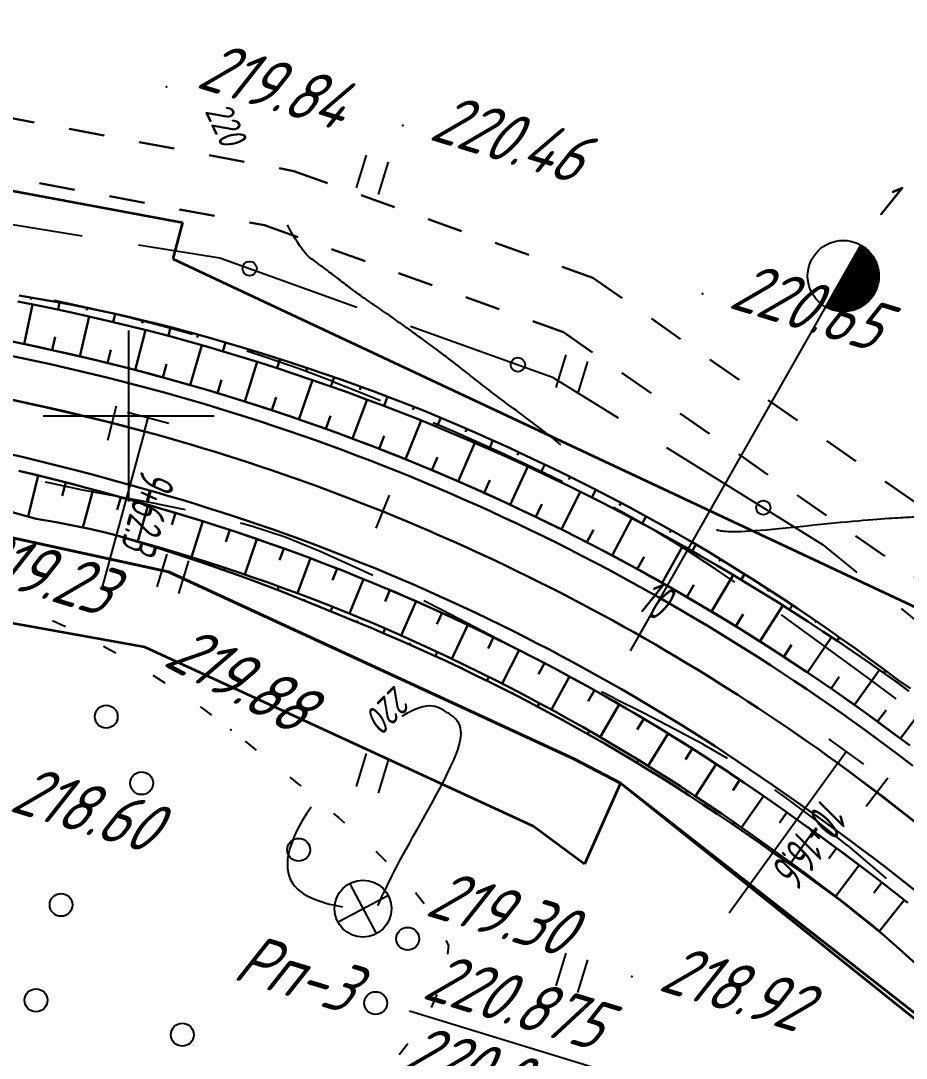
# Model space of a CAD drawing. Header units: millimetres. Extents: x -698 to 8131, y -704 to 4503.
# Drawn here: x 298.4 to 360.5, y 4015.7 to 4088.6 of the extents above; entities that cross this region are included whole.
import ezdxf

# ---------------------------------------------------------------- set-up
doc = ezdxf.new("R2010")
doc.units = ezdxf.units.MM
doc.linetypes.add('CONTI', pattern=[0])
doc.linetypes.add('STRIHSMALL', pattern=[1, 0.5, -0.5])
for name, color, linetype, lineweight in [('10', 1, 'Continuous', 35), ('КОПИЯ_ОСЬ_13_ОТКОСЫ', 7, 'Continuous', 30), ('КОПИЯ_ОСЬ_ГРАНИЦЫ_ПОЛОС', 7, 'Continuous', 30), ('ОСЬ_ВЕРХ_ПОКРЫТИЯ_ГРАНИЦЫ_ПОЛОС', 7, 'Continuous', 30), ('ОСЬ_ВЕРХ_ПОКРЫТИЯ_ОСЬ', 1, 'Continuous', 30)]:
    doc.layers.add(name, color=color, linetype=linetype, lineweight=lineweight)
for name, color, linetype in [('_Ростелеком', 6, 'Continuous'), ('GOR_BDEFAULT', 212, 'CONTI'), ('NAD_MDEFAULT', 7, 'CONTI'), ('PI_OTDEFAULT', 172, 'CONTI'), ('PI_TTDEFAULT', 5, 'CONTI'), ('PLN_O', 7, 'CONTI'), ('SETKR', 2, 'CONTI'), ('SIT_LDEFAULT', 7, 'CONTI'), ('USLZNDEFAULT', 7, 'CONTI'), ('ZAPSKDEFAULT', 7, 'CONTI'), ('Изменение выноски', 3, 'Continuous'), ('ОСЬ_ВЕРХ_ПОКРЫТИЯ_КИЛОМЕТЫ', 1, 'Continuous'), ('ОСЬ_ВЕРХ_ПОКРЫТИЯ_ПИКЕТЫ', 1, 'Continuous'), ('ОСЬ_ВЕРХ_ПОКРЫТИЯ_РАЗБИВКА_КРИВ', 1, 'Continuous'), ('разметка', 7, 'Continuous')]:
    doc.layers.add(name, color=color, linetype=linetype)
doc.styles.add('eskd', font='isocpeui.ttf', dxfattribs={"width": 1.2})
doc.styles.add('SHRFT', font='isocpeui.ttf', dxfattribs={"width": 3.5})
doc.styles.get("Standard").update_dxf_attribs({"font": 'isocpeui.ttf'})
doc.styles.add('STYLE1', font='isocpeui.ttf', dxfattribs={"width": 0.9})
doc.linetypes.add('кабель_связи_проект.', pattern='A,10,-1,["/",STYLE1,S=3,R=0,X=0,Y=-1.5],-4.1', length=15.1)

# ---------------------------------------------------------------- blocks, each defined once
blk = doc.blocks.new('BL_333')
at = {"color": 0}
for p, q in [((0, -6), (0, 6)), ((-6, 0), (6, 0))]:
    blk.add_line(p, q, dxfattribs=at)
blk = doc.blocks.new('BL_2011')
at = {"color": 0}
for p, q in [((0, 0), (0, 2.4)), ((1.6, 0), (1.6, 2.4))]:
    blk.add_line(p, q, dxfattribs=at)
blk = doc.blocks.new('BL_7')
at = {"color": 0}
for p, q in [((-1.4, 1.4), (1.4, -1.4)), ((-1.4, -1.4), (1.4, 1.4))]:
    blk.add_line(p, q, dxfattribs=at)
blk.add_circle((0, 0), 2, dxfattribs=at)
blk = doc.blocks.new('BL_2002')
at = {"color": 0}
blk.add_circle((0, 0), 0.8, dxfattribs=at)

msp = doc.modelspace()

# ---------------------------------------------------------------- linework, layer by layer
at = {"layer": '10'}
msp.add_line((334.333, 4032.024), (307.073, 4044.594), dxfattribs=at)
for points in [[(307.073, 4044.594), (287.043, 4048.214), (163.153, 4053.994), (135.683, 4057.554), (104.113, 4067.084), (66.533, 4071.884), (20.063, 4083.834), (-25.137, 4108.194), (-34.337, 4113.804), (-79.357, 4142.004), (-91.947, 4159.324), (-169.847, 4182.624), (-259.277, 4209.364), (-312.397, 4225.424), (-355.627, 4238.494), (-406.367, 4253.824), (-425.027, 4259.464), (-449.217, 4267.114), (-456.827, 4269.514), (-499.667, 4283.064), (-559.147, 4301.901)], [(165.613, 4083.974), (290.413, 4077.994), (309.703, 4074.404), (309.033, 4071.854), (367.033, 4044.644), (488.233, 3916.064), (623.183, 3793.874), (694.303, 3750.114), (751.183, 3726.174), (1046.543, 3727.064), (1198.733, 3733.064)], [(1204.683, 3699.254), (843.893, 3696.004), (818.683, 3696.294), (766.843, 3701.944), (759.303, 3702.764), (700.413, 3725.324), (697.873, 3716.504), (691.353, 3720.614), (693.153, 3726.024), (659.733, 3743.874), (611.843, 3774.094), (572.893, 3805.784), (475.063, 3897.434), (475.063, 3897.434), (404.443, 3973.404), (367.353, 4013.494), (340.463, 4035.044), (337.923, 4029.374), (334.333, 4032.024)]]:
    msp.add_lwpolyline(points, dxfattribs=at)
at = {"layer": '_Ростелеком', "linetype": 'кабель_связи_проект.', "lineweight": 40, "ltscale": 0.25}
msp.add_lwpolyline([(163.047, 4060.664), (287.871, 4054.417), (308.733, 4049.884), (337.183, 4036.764), (340.463, 4035.044), (367.514, 4013.894), (457.665, 3917.122), (498.433, 3875.826), (540.411, 3836.495), (573.21, 3806.026), (611.818, 3774.855), (637.721, 3757.764), (659.733, 3743.874), (682.675, 3731.62), (700.413, 3725.324), (726.468, 3715.343), (759.55, 3704.127), (813.944, 3697.441), (915.732, 3700.469), (1014.099, 3704.57), (1106.885, 3707.175), (1139.317, 3707.384), (1173.443, 3705.052)], dxfattribs=at)
at = {"layer": 'GOR_BDEFAULT', "color": 212, "elevation": 220, "flags": 128}
for points in [[(336.259, 4058.79), (335.649, 4059.31), (335.549, 4059.39), (335.439, 4059.47), (335.319, 4059.57), (335.189, 4059.66), (335.049, 4059.77), (334.909, 4059.88), (334.769, 4059.99), (334.609, 4060.1), (334.449, 4060.22), (334.289, 4060.34), (334.129, 4060.47), (333.959, 4060.59), (333.789, 4060.72), (333.619, 4060.85), (333.449, 4060.97), (333.289, 4061.1), (333.119, 4061.22), (332.949, 4061.35), (332.779, 4061.47), (332.619, 4061.59), (332.449, 4061.71), (332.289, 4061.84), (332.129, 4061.96), (331.969, 4062.07), (331.809, 4062.19), (331.659, 4062.31), (331.499, 4062.43), (331.349, 4062.54), (331.199, 4062.66), (331.049, 4062.77), (330.909, 4062.88), (330.769, 4062.99), (330.619, 4063.1), (330.479, 4063.21), (330.339, 4063.32), (330.209, 4063.43), (330.069, 4063.54), (329.929, 4063.65), (329.789, 4063.77), (329.639, 4063.88), (329.499, 4063.99), (329.349, 4064.11), (329.199, 4064.23), (329.049, 4064.34), (328.889, 4064.47), (328.729, 4064.59), (328.569, 4064.72), (328.399, 4064.84), (328.229, 4064.97), (328.049, 4065.1), (327.879, 4065.23), (327.699, 4065.36), (327.519, 4065.5), (327.339, 4065.63), (327.169, 4065.76), (326.989, 4065.89), (326.809, 4066.03), (326.629, 4066.16), (326.449, 4066.29), (326.269, 4066.41), (326.099, 4066.54), (325.929, 4066.66), (325.759, 4066.79), (325.589, 4066.91), (325.429, 4067.02), (325.259, 4067.14), (325.099, 4067.26), (324.939, 4067.37), (324.779, 4067.48), (324.629, 4067.59), (324.479, 4067.7), (324.319, 4067.81), (324.179, 4067.91), (324.029, 4068.01), (323.879, 4068.11), (323.739, 4068.21), (323.599, 4068.31), (323.459, 4068.41), (323.329, 4068.5), (323.189, 4068.59), (323.059, 4068.68), (322.929, 4068.77), (322.799, 4068.86), (322.669, 4068.95), (322.549, 4069.04), (322.419, 4069.12), (322.299, 4069.21), (322.179, 4069.29), (322.059, 4069.38), (321.949, 4069.46), (321.829, 4069.54), (321.719, 4069.63), (321.609, 4069.71), (321.499, 4069.79), (321.389, 4069.87), (321.289, 4069.95), (321.179, 4070.03), (321.079, 4070.12), (320.969, 4070.19), (320.869, 4070.27), (320.769, 4070.35), (320.669, 4070.43), (320.569, 4070.51), (320.469, 4070.58), (320.369, 4070.66), (320.279, 4070.73), (320.179, 4070.81), (320.079, 4070.88), (319.989, 4070.95), (319.889, 4071.03), (319.799, 4071.1), (319.699, 4071.17), (319.609, 4071.24), (319.519, 4071.31), (319.419, 4071.37), (319.329, 4071.44), (319.239, 4071.51), (319.149, 4071.57), (319.059, 4071.64), (318.969, 4071.7), (318.879, 4071.77), (318.789, 4071.83), (318.689, 4071.9), (318.599, 4071.98), (318.499, 4072.07), (318.399, 4072.18), (318.289, 4072.3), (318.169, 4072.44), (318.049, 4072.6), (317.919, 4072.79), (317.769, 4073.01), (317.619, 4073.26), (317.449, 4073.54), (317.269, 4073.86), (317.079, 4074.23)], [(362.869, 4051.22), (363.049, 4053.63), (362.699, 4053.77), (362.009, 4053.75), (361.939, 4053.75), (361.879, 4053.75), (361.809, 4053.75), (361.729, 4053.74), (361.649, 4053.74), (361.559, 4053.74), (361.469, 4053.73), (361.369, 4053.73), (361.269, 4053.72), (361.159, 4053.72), (361.029, 4053.71), (360.909, 4053.71), (360.769, 4053.7), (360.619, 4053.69), (360.459, 4053.69), (360.289, 4053.68), (360.109, 4053.67), (359.919, 4053.66), (359.719, 4053.65), (359.499, 4053.63), (359.259, 4053.62), (359.009, 4053.6), (358.749, 4053.58), (358.459, 4053.56), (358.159, 4053.54), (357.839, 4053.51), (357.489, 4053.49), (357.129, 4053.45), (356.739, 4053.42), (356.339, 4053.38), (355.899, 4053.34), (355.449, 4053.29), (354.989, 4053.25), (354.509, 4053.2), (354.019, 4053.15), (353.519, 4053.1), (353.029, 4053.05), (352.539, 4053), (352.059, 4052.95), (351.589, 4052.9), (351.129, 4052.86), (350.689, 4052.82), (350.279, 4052.79), (349.889, 4052.76), (349.529, 4052.73), (349.199, 4052.72), (348.909, 4052.7), (348.649, 4052.7), (348.409, 4052.69), (348.209, 4052.7), (348.019, 4052.7), (347.859, 4052.71), (347.729, 4052.72), (347.609, 4052.73), (347.499, 4052.75), (347.419, 4052.76), (347.339, 4052.78), (347.279, 4052.79), (347.229, 4052.81), (347.179, 4052.82)], [(323.429, 4026.47), (323.489, 4026.59), (323.549, 4026.74), (323.629, 4026.9), (323.709, 4027.09), (323.799, 4027.28), (323.899, 4027.5), (324.019, 4027.74), (324.139, 4028), (324.279, 4028.28), (324.429, 4028.58), (324.599, 4028.9), (324.779, 4029.25), (324.969, 4029.62), (325.179, 4030.01), (325.409, 4030.43), (325.659, 4030.87), (325.909, 4031.33), (326.179, 4031.81), (326.459, 4032.3), (326.739, 4032.8), (327.019, 4033.3), (327.299, 4033.81), (327.569, 4034.31), (327.839, 4034.8), (328.089, 4035.29), (328.319, 4035.75), (328.529, 4036.2), (328.729, 4036.63), (328.889, 4037.02), (329.029, 4037.39), (329.129, 4037.72), (329.199, 4038.02), (329.239, 4038.29), (329.259, 4038.53), (329.249, 4038.74), (329.229, 4038.93), (329.179, 4039.1), (329.109, 4039.26), (329.019, 4039.39), (328.929, 4039.51), (328.819, 4039.62), (328.699, 4039.72), (328.569, 4039.82), (328.439, 4039.91), (328.309, 4039.99), (328.169, 4040.08), (328.029, 4040.17), (327.889, 4040.25), (327.739, 4040.32), (327.579, 4040.38), (327.409, 4040.43), (327.229, 4040.46), (327.039, 4040.47), (326.829, 4040.46), (326.599, 4040.42), (326.349, 4040.35), (326.079, 4040.25), (325.779, 4040.11), (325.459, 4039.94), (325.109, 4039.73)], [(318.729, 4033.38), (318.409, 4032.91), (318.129, 4032.46), (317.889, 4032.03), (317.669, 4031.6), (317.489, 4031.2), (317.349, 4030.8), (317.229, 4030.42), (317.149, 4030.06), (317.089, 4029.72), (317.069, 4029.39), (317.079, 4029.08), (317.119, 4028.79), (317.189, 4028.52), (317.299, 4028.26), (317.429, 4028.03), (317.589, 4027.82), (317.779, 4027.62), (317.989, 4027.45), (318.209, 4027.29), (318.459, 4027.15), (318.709, 4027.02), (318.969, 4026.91), (319.239, 4026.81), (319.509, 4026.72), (319.779, 4026.64), (320.029, 4026.57), (320.279, 4026.52), (320.519, 4026.47), (320.739, 4026.42), (320.929, 4026.38)]]:
    msp.add_lwpolyline(points, dxfattribs=at)
at = {"layer": 'NAD_MDEFAULT', "color": 0}
msp.add_line((325.633, 4019.075), (338.471, 4015.15), dxfattribs=at)
at = {"layer": 'PI_TTDEFAULT', "color": 5}
for p in [(308.579, 4083.92, 219.839), (325.169, 4081.2, 220.458), (346.199, 4069.39, 220.651), (313.109, 4038.79, 219.228), (328.359, 4023.71, 219.298), (341.259, 4021.49, 218.924)]:
    msp.add_point(p, dxfattribs=at)
at = {"layer": 'PLN_O'}
for p, q in [((286.869, 4076.02), (302.669, 4073.47)), ((306.619, 4072.83), (312.339, 4071.91)), ((312.339, 4071.91), (321.949, 4068.46)), ((325.719, 4067.12), (335.739, 4063.52)), ((335.739, 4063.51), (340.279, 4060.7)), ((343.679, 4058.6), (354.639, 4051.81)), ((354.639, 4051.81), (357.049, 4049.84)), ((360.149, 4047.3), (371.139, 4038.31))]:
    msp.add_line(p, q, dxfattribs=at)
for centre in [(314.419, 4071.17), (333.249, 4064.42), (350.479, 4054.39)]:
    msp.add_circle(centre, 0.5, dxfattribs=at)
at = {"layer": 'SIT_LDEFAULT', "color": 7}
for p, q in [((300.719, 4068.92), (300.699, 4068.92)), ((303.399, 4068.35), (300.719, 4068.92)), ((305.849, 4067.76), (303.399, 4068.35)), ((308.279, 4067.13), (305.849, 4067.76)), ((310.409, 4066.54), (308.279, 4067.13)), ((315.519, 4064.94), (314.229, 4065.36)), ((317.899, 4064.12), (315.519, 4064.94)), ((320.259, 4063.24), (317.899, 4064.12)), ((322.819, 4062.22), (320.259, 4063.23)), ((323.599, 4061.89), (322.819, 4062.21)), ((328.839, 4059.68), (327.299, 4060.35)), ((332.019, 4058.26), (328.839, 4059.69)), ((335.109, 4056.82), (332.019, 4058.26)), ((336.389, 4056.2), (335.109, 4056.82)), ((300.079, 4056.21), (300.299, 4056.16)), ((300.299, 4056.15), (302.689, 4055.65)), ((302.689, 4055.65), (305.089, 4055.19)), ((305.089, 4055.19), (307.499, 4054.74)), ((307.499, 4054.74), (309.899, 4054.26)), ((340.499, 4054.11), (339.959, 4054.39)), ((342.759, 4052.83), (340.499, 4054.11)), ((313.779, 4053.32), (314.619, 4053.09)), ((314.619, 4053.09), (316.919, 4052.33)), ((344.989, 4051.47), (342.759, 4052.83)), ((316.919, 4052.33), (319.369, 4051.34)), ((347.169, 4050.04), (344.989, 4051.47)), ((319.369, 4051.34), (322.109, 4050.1)), ((322.109, 4050.1), (323.059, 4049.64)), ((348.469, 4049.15), (347.169, 4050.04)), ((326.639, 4047.87), (327.929, 4047.22)), ((327.929, 4047.22), (330.769, 4045.74)), ((300.589, 4046.48), (301.489, 4046.04)), ((353.589, 4045.54), (351.749, 4046.86)), ((330.769, 4045.74), (333.409, 4044.37)), ((355.699, 4044), (353.589, 4045.54)), ((304.169, 4044.66), (304.899, 4044.27)), ((304.899, 4044.26), (305.039, 4044.18)), ((333.409, 4044.37), (335.529, 4043.27)), ((357.889, 4042.39), (355.699, 4044)), ((307.619, 4042.63), (308.459, 4042.09)), ((359.809, 4040.96), (357.889, 4042.39)), ((339.109, 4041.49), (339.969, 4041.06)), ((310.949, 4040.42), (311.159, 4040.27)), ((339.969, 4041.05), (342.089, 4039.99)), ((311.159, 4040.27), (311.749, 4039.83)), ((342.089, 4039.99), (344.199, 4038.9)), ((344.199, 4038.9), (346.279, 4037.78)), ((314.109, 4037.99), (314.889, 4037.37)), ((346.279, 4037.77), (347.939, 4036.8)), ((317.239, 4035.48), (317.899, 4034.94)), ((317.909, 4034.95), (318.019, 4034.86)), ((351.269, 4034.58), (352.269, 4033.87)), ((352.269, 4033.87), (354.299, 4032.33)), ((320.309, 4032.93), (320.679, 4032.63)), ((320.679, 4032.63), (321.069, 4032.28)), ((354.299, 4032.32), (356.359, 4030.68)), ((323.299, 4030.27), (323.359, 4030.22)), ((356.359, 4030.69), (358.429, 4028.95)), ((323.349, 4030.21), (323.999, 4029.55)), ((358.429, 4028.95), (359.089, 4028.37)), ((326.059, 4027.38), (326.679, 4026.6)), ((328.199, 4024.02), (328.349, 4023.71)), ((328.369, 4023.71), (328.319, 4023.06)), ((327.549, 4020.21), (327.159, 4019.32)), ((327.149, 4019.32), (327.139, 4019.3)), ((325.519, 4016.77), (324.909, 4015.98))]:
    msp.add_line(p, q, dxfattribs=at)
at = {"layer": 'Изменение выноски', "color": 6, "linetype": 'STRIHSMALL', "lineweight": 30, "ltscale": 5}
for points in [[(-80.077, 4181.776), (-68.058, 4176.079), (-11.557, 4135.079), (39.356, 4105.81), (49.47, 4102.472), (78.782, 4099.188), (118.65, 4095.632), (199.076, 4090.643), (291.923, 4082.814), (317.531, 4078.009), (338.517, 4070.512), (374.356, 4045.541), (383.169, 4035.96), (473.876, 3938.054), (557.443, 3861.086)], [(-82.149, 4177.971), (-70.129, 4172.273), (-13.628, 4131.274), (37.284, 4102.005), (47.399, 4098.667), (76.711, 4095.383), (116.578, 4091.826), (197.004, 4086.838), (289.851, 4079.009), (315.459, 4074.203), (336.446, 4066.706), (372.284, 4041.736), (381.098, 4032.155), (471.805, 3934.248), (555.372, 3857.281)]]:
    msp.add_lwpolyline(points, dxfattribs=at)
at = {"layer": 'КОПИЯ_ОСЬ_13_ОТКОСЫ'}
for points in [[(298.156, 4068.863), (299.936, 4068.502), (301.712, 4068.125), (302.728, 4067.9), (303.744, 4067.67), (304.759, 4067.432), (306.113, 4067.105), (307.464, 4066.767), (308.811, 4066.417), (310.066, 4066.072), (311.317, 4065.717), (312.566, 4065.351), (313.811, 4064.976), (315.053, 4064.59), (316.292, 4064.193), (317.528, 4063.787), (318.761, 4063.37), (319.989, 4062.943), (321.215, 4062.506), (322.436, 4062.059), (323.654, 4061.602), (324.868, 4061.135), (326.078, 4060.658), (327.285, 4060.171), (328.495, 4059.671), (329.701, 4059.16), (330.903, 4058.64), (332.1, 4058.11), (333.293, 4057.57), (334.482, 4057.02), (335.665, 4056.46), (336.845, 4055.891), (338.019, 4055.311), (339.188, 4054.722), (340.353, 4054.123), (341.513, 4053.514), (342.667, 4052.896), (343.816, 4052.269), (344.96, 4051.631), (346.099, 4050.985), (347.188, 4050.355), (348.272, 4049.716), (349.35, 4049.069), (350.424, 4048.414), (351.492, 4047.749), (352.555, 4047.077), (353.612, 4046.395), (354.664, 4045.705), (355.71, 4045.007), (356.751, 4044.301), (357.786, 4043.586), (358.815, 4042.863), (359.839, 4042.132), (360.682, 4041.512)], [(298.156, 4068.863), (299.936, 4068.502), (301.712, 4068.125), (302.728, 4067.9), (303.744, 4067.67), (304.759, 4067.432), (306.113, 4067.105), (307.464, 4066.767), (308.811, 4066.417), (310.066, 4066.072), (311.317, 4065.717), (312.566, 4065.351), (313.811, 4064.976), (315.053, 4064.59), (316.292, 4064.193), (317.528, 4063.787), (318.761, 4063.37), (319.989, 4062.943), (321.215, 4062.506), (322.436, 4062.059), (323.654, 4061.602), (324.868, 4061.135), (326.078, 4060.658), (327.285, 4060.171), (328.495, 4059.671), (329.701, 4059.16), (330.903, 4058.64), (332.1, 4058.11), (333.293, 4057.57), (334.482, 4057.02), (335.665, 4056.46), (336.845, 4055.891), (338.019, 4055.311), (339.188, 4054.722), (340.353, 4054.123), (341.513, 4053.514), (342.667, 4052.896), (343.816, 4052.269), (344.96, 4051.631), (346.099, 4050.985), (347.188, 4050.355), (348.272, 4049.716), (349.35, 4049.069), (350.424, 4048.414), (351.492, 4047.749), (352.555, 4047.077), (353.612, 4046.395), (354.664, 4045.705), (355.71, 4045.007), (356.751, 4044.301), (357.786, 4043.586), (358.815, 4042.863), (359.839, 4042.132), (360.682, 4041.512)], [(298.237, 4069.285), (300.803, 4068.835), (301.829, 4068.643), (302.854, 4068.445), (303.878, 4068.234), (304.899, 4068.005), (305.919, 4067.771), (306.939, 4067.527), (307.958, 4067.279), (308.976, 4067.023), (310.173, 4066.7), (311.367, 4066.368), (312.559, 4066.026), (313.748, 4065.675), (314.934, 4065.315), (316.118, 4064.945), (317.298, 4064.567), (318.476, 4064.178), (319.65, 4063.781), (320.821, 4063.374), (321.989, 4062.958), (323.153, 4062.533), (324.315, 4062.099), (325.472, 4061.656), (326.627, 4061.204), (327.84, 4060.701), (329.049, 4060.188), (330.254, 4059.665), (331.454, 4059.133), (332.65, 4058.59), (333.841, 4058.037), (335.028, 4057.475), (336.209, 4056.902), (337.387, 4056.32), (338.559, 4055.728), (339.726, 4055.126), (340.888, 4054.515), (342.045, 4053.894), (343.197, 4053.263), (344.344, 4052.623), (345.485, 4051.973), (346.553, 4051.335), (347.616, 4050.688), (348.673, 4050.033), (349.726, 4049.369), (350.773, 4048.697), (351.815, 4048.017), (352.852, 4047.329), (353.883, 4046.633), (354.908, 4045.928), (355.928, 4045.216), (356.942, 4044.495), (357.951, 4043.767), (358.954, 4043.03), (359.951, 4042.286), (360.812, 4041.689)], [(299.094, 4069.135), (299.071, 4069.006)], [(298.602, 4065.872), (299.187, 4068.656)], [(301.063, 4068.786), (300.97, 4068.285)], [(303.027, 4068.409), (302.993, 4068.243)], [(302.507, 4065.006), (303.161, 4067.802)], [(304.982, 4067.986), (304.85, 4067.41)], [(306.929, 4067.53), (306.884, 4067.338)], [(306.391, 4064.048), (307.12, 4066.854)], [(308.871, 4067.049), (308.718, 4066.441)], [(300.557, 4065.45), (300.762, 4066.376)], [(310.801, 4066.527), (310.745, 4066.325)], [(312.724, 4065.978), (312.543, 4065.358)], [(304.452, 4064.539), (304.681, 4065.469)], [(310.249, 4062.993), (311.054, 4065.792)], [(314.641, 4065.405), (314.578, 4065.199)], [(308.323, 4063.533), (308.578, 4064.465)], [(314.079, 4061.838), (314.957, 4064.62)], [(316.549, 4064.808), (316.347, 4064.176)], [(318.45, 4064.187), (318.38, 4063.977)], [(312.168, 4062.428), (312.448, 4063.358)], [(317.877, 4060.584), (318.829, 4063.347)], [(320.343, 4063.541), (320.119, 4062.898)], [(322.228, 4062.872), (322.151, 4062.658)], [(315.982, 4061.223), (316.287, 4062.147)], [(321.641, 4059.232), (322.667, 4061.974)], [(324.104, 4062.179), (323.858, 4061.525)], [(319.763, 4059.92), (320.093, 4060.837)], [(325.971, 4061.462), (325.886, 4061.245)], [(325.369, 4057.782), (326.468, 4060.502)], [(327.833, 4060.704), (327.562, 4060.057)], [(323.51, 4058.519), (323.863, 4059.428)], [(329.673, 4059.919), (329.58, 4059.704)], [(329.058, 4056.236), (330.23, 4058.933)], [(331.502, 4059.111), (331.227, 4058.498)], [(327.219, 4057.021), (327.597, 4057.923)], [(333.322, 4058.28), (333.227, 4058.076)], [(332.706, 4054.595), (333.95, 4057.267)], [(335.13, 4057.425), (334.852, 4056.846)], [(298.209, 4056.977), (299.469, 4056.676), (300.726, 4056.365), (301.98, 4056.044), (303.229, 4055.713), (304.474, 4055.371), (305.717, 4055.019), (306.818, 4054.716), (307.916, 4054.404), (309.012, 4054.083), (310.106, 4053.753), (311.196, 4053.415), (312.284, 4053.069), (313.37, 4052.714), (314.452, 4052.35), (315.531, 4051.978), (316.608, 4051.597), (317.682, 4051.208), (318.752, 4050.811), (319.819, 4050.405), (320.883, 4049.99), (321.944, 4049.568), (323.001, 4049.136), (324.055, 4048.697), (325.106, 4048.249), (326.153, 4047.794), (327.196, 4047.33), (328.236, 4046.857), (329.272, 4046.377), (330.304, 4045.888), (331.332, 4045.391), (332.356, 4044.887), (333.376, 4044.374), (334.392, 4043.853), (335.404, 4043.324), (336.412, 4042.787), (337.416, 4042.243), (338.415, 4041.69), (339.41, 4041.13), (340.4, 4040.561), (341.386, 4039.985), (342.368, 4039.402), (343.345, 4038.81), (344.317, 4038.211), (345.284, 4037.604), (346.246, 4036.99), (347.204, 4036.368), (348.157, 4035.739), (349.105, 4035.102), (350.047, 4034.458), (350.985, 4033.806), (351.917, 4033.147), (352.845, 4032.48), (353.899, 4031.734), (354.947, 4030.979), (355.988, 4030.214), (357.025, 4029.439), (358.057, 4028.656), (359.082, 4027.864), (360.612, 4026.659)], [(299.568, 4056.652), (298.865, 4053.771)], [(336.927, 4056.548), (336.832, 4056.357)], [(301.508, 4056.166), (301.262, 4055.208)], [(330.887, 4055.427), (331.289, 4056.321)], [(303.442, 4055.655), (302.72, 4052.99)], [(305.369, 4055.119), (305.116, 4054.234)], [(336.31, 4052.859), (337.627, 4055.506)], [(338.714, 4055.649), (338.435, 4055.103)], [(307.295, 4054.581), (306.572, 4052.032)], [(334.513, 4053.739), (334.94, 4054.624)], [(340.488, 4054.727), (340.393, 4054.546)], [(297.583, 4054.117), (298.507, 4053.87), (299.427, 4053.615), (300.837, 4053.369), (301.307, 4053.286), (302.24, 4053.093), (303.171, 4052.894), (304.099, 4052.685), (305.022, 4052.458), (306.103, 4052.163), (307.182, 4051.859), (308.258, 4051.547), (309.332, 4051.227), (310.404, 4050.898), (311.472, 4050.56), (312.538, 4050.214), (313.602, 4049.86), (314.662, 4049.498), (315.72, 4049.127), (316.774, 4048.747), (317.826, 4048.36), (318.875, 4047.964), (319.92, 4047.56), (320.962, 4047.148), (322.046, 4046.703), (323.127, 4046.25), (324.204, 4045.787), (325.277, 4045.315), (326.346, 4044.835), (327.411, 4044.346), (328.472, 4043.848), (329.528, 4043.342), (330.581, 4042.826), (331.629, 4042.302), (332.673, 4041.77), (333.713, 4041.229), (334.748, 4040.679), (335.778, 4040.121), (336.804, 4039.554), (337.826, 4038.979), (338.842, 4038.396), (339.827, 4037.819), (340.807, 4037.235), (341.782, 4036.642), (342.752, 4036.042), (343.718, 4035.434), (344.679, 4034.818), (345.634, 4034.195), (346.585, 4033.564), (347.531, 4032.925), (348.471, 4032.279), (349.407, 4031.625), (350.337, 4030.964), (352.289, 4029.552), (353.31, 4028.8), (354.325, 4028.039), (355.083, 4027.462), (355.839, 4026.879), (356.592, 4026.292), (357.342, 4025.7), (358.09, 4025.102), (358.815, 4024.477), (360.256, 4023.208), (361.683, 4021.925)], [(309.215, 4054.022), (308.963, 4053.176)], [(339.867, 4051.031), (341.256, 4053.65)], [(342.251, 4053.782), (341.973, 4053.27)], [(311.128, 4053.437), (310.338, 4050.918)], [(313.032, 4052.825), (312.757, 4051.989)], [(338.094, 4051.957), (338.545, 4052.833)], [(344.002, 4052.815), (343.907, 4052.645)], [(305.022, 4052.458), (306.103, 4052.163), (307.182, 4051.859), (308.258, 4051.547), (309.332, 4051.227), (310.404, 4050.898), (311.472, 4050.56), (312.538, 4050.214), (313.602, 4049.86), (314.662, 4049.498), (315.72, 4049.127), (316.774, 4048.747), (317.826, 4048.36), (318.875, 4047.964), (319.92, 4047.56), (320.962, 4047.148), (322.046, 4046.703), (323.127, 4046.25), (324.204, 4045.787), (325.277, 4045.315), (326.346, 4044.835), (327.411, 4044.346), (328.472, 4043.848), (329.528, 4043.342), (330.581, 4042.826), (331.629, 4042.302), (332.673, 4041.77), (333.713, 4041.229), (334.748, 4040.679), (335.778, 4040.121), (336.804, 4039.554), (337.825, 4038.979), (338.842, 4038.396), (339.827, 4037.819), (340.807, 4037.235), (341.782, 4036.642), (342.752, 4036.042), (343.718, 4035.434), (344.679, 4034.818), (345.634, 4034.195), (346.585, 4033.564), (347.531, 4032.925), (348.471, 4032.279), (349.407, 4031.625), (350.337, 4030.964), (352.289, 4029.552), (353.31, 4028.8), (354.325, 4028.039), (355.083, 4027.462), (355.839, 4026.879), (356.592, 4026.292), (357.342, 4025.7), (358.815, 4024.477)], [(305.022, 4052.458), (306.095, 4052.14), (307.166, 4051.813), (308.234, 4051.478), (309.3, 4051.135), (310.363, 4050.783), (311.423, 4050.423), (312.48, 4050.055), (313.534, 4049.678), (314.585, 4049.293), (315.633, 4048.9), (316.679, 4048.498), (317.72, 4048.089), (318.759, 4047.671), (319.794, 4047.245), (320.826, 4046.811), (321.889, 4046.381), (322.948, 4045.944), (324.004, 4045.497), (325.056, 4045.043), (326.104, 4044.579), (327.148, 4044.108), (328.189, 4043.628), (329.226, 4043.139), (330.259, 4042.643), (331.288, 4042.138), (332.312, 4041.624), (333.333, 4041.103), (334.349, 4040.573), (335.361, 4040.035), (336.369, 4039.49), (337.372, 4038.936), (338.371, 4038.373), (339.365, 4037.803), (340.355, 4037.225), (341.34, 4036.639), (342.32, 4036.045), (343.296, 4035.444), (344.266, 4034.834), (345.269, 4034.192), (346.266, 4033.542), (347.258, 4032.883), (348.244, 4032.217), (349.225, 4031.542), (350.2, 4030.859), (351.169, 4030.169), (351.955, 4029.635), (353.127, 4028.819), (354.291, 4027.992), (355.448, 4027.154), (355.833, 4026.871), (356.582, 4026.279), (356.712, 4026.164), (356.91, 4025.995), (357.113, 4025.831), (357.32, 4025.672), (358.815, 4024.477)], [(314.927, 4052.187), (314.072, 4049.701)], [(308.845, 4051.283), (308.872, 4051.365)], [(316.814, 4051.523), (316.517, 4050.698)], [(343.376, 4049.111), (344.837, 4051.7)], [(345.752, 4051.815), (345.471, 4051.343)], [(310.744, 4050.655), (310.753, 4050.682)], [(318.691, 4050.833), (317.771, 4048.381)], [(341.628, 4050.082), (342.102, 4050.949)], [(347.464, 4050.781), (347.368, 4050.625)], [(312.634, 4050), (312.692, 4050.164)], [(320.559, 4050.118), (320.241, 4049.304)], [(314.514, 4049.319), (314.534, 4049.374)], [(322.416, 4049.376), (321.431, 4046.957)], [(346.834, 4047.1), (348.367, 4049.66)], [(349.163, 4049.726), (348.915, 4049.332)], [(316.385, 4048.612), (316.479, 4048.855)], [(324.263, 4048.609), (323.924, 4047.807)], [(345.112, 4048.117), (345.61, 4048.974)], [(350.848, 4048.649), (350.764, 4048.519)], [(318.246, 4047.878), (318.278, 4047.959)], [(326.1, 4047.817), (325.045, 4045.418)], [(320.096, 4047.119), (320.23, 4047.439)], [(327.925, 4046.999), (327.562, 4046.205)], [(350.238, 4045.001), (351.843, 4047.528)], [(352.52, 4047.551), (352.308, 4047.234)], [(321.954, 4046.354), (321.998, 4046.461)], [(348.543, 4046.062), (349.065, 4046.908)], [(354.177, 4046.432), (354.105, 4046.327)], [(323.8, 4045.584), (323.936, 4045.903)], [(329.739, 4046.157), (328.615, 4043.78)], [(325.635, 4044.788), (325.681, 4044.894)], [(331.541, 4045.289), (331.155, 4044.502)], [(353.587, 4042.814), (355.263, 4045.307)], [(355.82, 4045.292), (355.649, 4045.048)], [(327.458, 4043.966), (327.594, 4044.261)], [(333.331, 4044.397), (332.138, 4042.045)], [(351.92, 4043.918), (352.466, 4044.754)], [(357.449, 4044.131), (357.391, 4044.051)], [(335.108, 4043.48), (334.7, 4042.701)], [(329.27, 4043.119), (329.316, 4043.216)], [(356.878, 4040.54), (358.624, 4042.998)], [(359.063, 4042.95), (358.935, 4042.778)], [(331.069, 4042.246), (331.203, 4042.517)], [(336.873, 4042.539), (335.611, 4040.212)], [(355.24, 4041.688), (355.809, 4042.511)], [(332.856, 4041.348), (332.902, 4041.438)], [(338.624, 4041.573), (338.193, 4040.804)], [(334.631, 4040.425), (334.761, 4040.672)], [(340.362, 4040.584), (339.033, 4038.285)], [(360.109, 4038.182), (361.916, 4040.591)], [(358.501, 4039.371), (359.094, 4040.183)], [(336.392, 4039.477), (336.436, 4039.559)], [(342.086, 4039.57), (341.633, 4038.81)], [(338.139, 4038.505), (338.266, 4038.728)], [(343.797, 4038.533), (342.398, 4036.262)], [(339.873, 4037.508), (339.916, 4037.582)], [(345.492, 4037.472), (345.016, 4036.722)], [(341.593, 4036.487), (341.712, 4036.685)], [(347.173, 4036.389), (345.706, 4034.148)], [(343.298, 4035.442), (343.339, 4035.507)], [(348.839, 4035.282), (348.339, 4034.542)], [(345.02, 4034.352), (345.131, 4034.525)], [(350.489, 4034.152), (348.954, 4031.943)], [(346.694, 4033.259), (346.732, 4033.316)], [(352.124, 4033), (351.602, 4032.27)], [(348.354, 4032.142), (348.455, 4032.29)], [(349.997, 4031.002), (350.032, 4031.051)], [(353.985, 4031.672), (352.407, 4029.466)], [(355.604, 4030.498), (355.068, 4029.769)], [(351.635, 4029.852), (351.714, 4029.97)], [(357.207, 4029.302), (355.547, 4027.104)], [(353.278, 4028.712), (353.305, 4028.751)], [(358.796, 4028.087), (358.233, 4027.361)], [(354.905, 4027.549), (354.927, 4027.58)], [(360.369, 4026.852), (358.618, 4024.646)], [(356.5, 4026.343), (356.508, 4026.353)], [(358.054, 4025.085), (358.066, 4025.099)]]:
    msp.add_lwpolyline(points, dxfattribs=at)
at = {"layer": 'КОПИЯ_ОСЬ_ГРАНИЦЫ_ПОЛОС'}
for points in [[(297.66, 4066.067), (298.661, 4065.86), (299.661, 4065.647), (300.66, 4065.428), (301.658, 4065.203), (302.656, 4064.972), (303.652, 4064.734), (304.648, 4064.491), (305.642, 4064.241), (306.635, 4063.985), (307.627, 4063.722), (308.617, 4063.453), (309.606, 4063.177), (310.593, 4062.894), (311.578, 4062.605), (312.561, 4062.309), (313.542, 4062.007), (314.521, 4061.698), (315.497, 4061.383), (316.472, 4061.061), (317.445, 4060.733), (318.415, 4060.398), (319.383, 4060.057), (320.349, 4059.709), (321.312, 4059.355), (322.273, 4058.994), (323.232, 4058.627), (324.188, 4058.254), (325.142, 4057.874), (326.093, 4057.488), (327.042, 4057.096), (327.988, 4056.697), (328.931, 4056.292), (329.871, 4055.881), (330.809, 4055.463), (331.744, 4055.04), (332.676, 4054.61), (333.605, 4054.173), (334.531, 4053.731), (335.455, 4053.282), (336.375, 4052.828), (337.292, 4052.367), (338.206, 4051.9), (339.117, 4051.427), (340.025, 4050.948), (340.93, 4050.463), (341.831, 4049.972), (342.729, 4049.475), (343.624, 4048.972), (344.515, 4048.462), (345.403, 4047.948), (346.288, 4047.427), (347.169, 4046.9), (348.046, 4046.367), (348.92, 4045.829), (349.791, 4045.285), (350.657, 4044.734), (351.52, 4044.179), (352.38, 4043.617), (353.235, 4043.05), (354.087, 4042.477), (354.935, 4041.898), (355.778, 4041.314), (356.619, 4040.724), (357.455, 4040.129), (358.287, 4039.528), (359.115, 4038.921), (359.938, 4038.31), (360.757, 4037.693)], [(298.318, 4056.951), (299.248, 4056.729), (300.176, 4056.502), (301.102, 4056.269), (302.027, 4056.031), (302.949, 4055.788), (303.869, 4055.539), (304.787, 4055.284), (305.709, 4055.021), (306.638, 4054.766), (307.557, 4054.507), (308.474, 4054.241), (309.39, 4053.97), (310.304, 4053.693), (311.216, 4053.409), (312.126, 4053.12), (313.034, 4052.824), (313.94, 4052.523), (314.845, 4052.216), (315.747, 4051.902), (316.647, 4051.583), (317.545, 4051.258), (318.441, 4050.927), (319.334, 4050.59), (320.226, 4050.247), (321.115, 4049.899), (322.002, 4049.544), (322.886, 4049.184), (323.768, 4048.818), (324.648, 4048.446), (325.525, 4048.068), (326.399, 4047.685), (327.272, 4047.296), (328.141, 4046.901), (329.008, 4046.5), (329.872, 4046.094), (330.734, 4045.682), (331.593, 4045.264), (332.449, 4044.84), (333.302, 4044.412), (334.152, 4043.977), (335, 4043.537), (335.845, 4043.091), (336.686, 4042.64), (337.525, 4042.183), (338.361, 4041.721), (339.193, 4041.253), (340.023, 4040.779), (340.849, 4040.301), (341.672, 4039.817), (342.492, 4039.327), (343.309, 4038.832), (344.122, 4038.332), (344.933, 4037.826), (345.739, 4037.315), (346.543, 4036.799), (347.343, 4036.277), (348.139, 4035.75), (348.932, 4035.218), (349.722, 4034.681), (350.508, 4034.139), (351.29, 4033.591), (352.069, 4033.038), (352.851, 4032.476), (353.647, 4031.913), (354.435, 4031.349), (355.219, 4030.78), (356, 4030.205), (356.778, 4029.625), (357.553, 4029.04), (358.325, 4028.45), (359.093, 4027.855), (359.859, 4027.255), (360.622, 4026.651)]]:
    msp.add_lwpolyline(points, dxfattribs=at)
at = {"layer": 'ОСЬ_ВЕРХ_ПОКРЫТИЯ_ГРАНИЦЫ_ПОЛОС', "linetype": 'Continuous'}
for points in [[(360.542, 4037.856), (359.553, 4038.597), (358.559, 4039.329), (357.559, 4040.054), (356.553, 4040.77), (355.542, 4041.479), (354.524, 4042.179), (353.502, 4042.871), (352.473, 4043.555), (351.44, 4044.231), (350.401, 4044.898), (349.356, 4045.557), (348.306, 4046.207), (347.252, 4046.849), (346.192, 4047.483), (345.127, 4048.108), (344.057, 4048.725), (342.982, 4049.333), (341.902, 4049.932), (340.817, 4050.523), (339.728, 4051.105), (338.634, 4051.678), (337.536, 4052.242), (336.433, 4052.798), (335.326, 4053.345), (334.214, 4053.882), (333.098, 4054.411), (331.978, 4054.931), (330.854, 4055.442), (329.725, 4055.944), (328.593, 4056.437), (327.457, 4056.921), (326.317, 4057.395), (325.173, 4057.861), (324.026, 4058.317), (322.874, 4058.764), (321.72, 4059.202), (320.561, 4059.631), (319.4, 4060.05), (318.235, 4060.46), (317.067, 4060.861), (315.896, 4061.252), (314.721, 4061.634), (313.544, 4062.006), (312.363, 4062.369), (311.18, 4062.723), (309.994, 4063.067), (308.358, 4063.523), (306.717, 4063.963), (305.071, 4064.386), (303.745, 4064.712), (302.416, 4065.028), (301.084, 4065.333), (299.086, 4065.77), (297.083, 4066.184)], [(297.657, 4066.068), (298.658, 4065.86), (299.658, 4065.647), (300.657, 4065.428), (301.656, 4065.203), (302.653, 4064.972), (303.65, 4064.735), (304.645, 4064.492), (305.639, 4064.242), (306.632, 4063.986), (307.624, 4063.723), (308.615, 4063.454), (309.603, 4063.178), (310.59, 4062.895), (311.575, 4062.606), (312.558, 4062.31), (313.539, 4062.008), (314.518, 4061.699), (315.495, 4061.384), (316.469, 4061.062), (317.442, 4060.734), (318.412, 4060.399), (319.38, 4060.058), (320.346, 4059.71), (321.309, 4059.356), (322.271, 4058.995), (323.229, 4058.628), (324.185, 4058.255), (325.139, 4057.875), (326.09, 4057.489), (327.039, 4057.097), (327.984, 4056.698), (328.928, 4056.293), (329.868, 4055.882), (330.806, 4055.465), (331.741, 4055.041), (332.673, 4054.611), (333.602, 4054.175), (334.528, 4053.732), (335.452, 4053.284), (336.372, 4052.829), (337.289, 4052.369), (338.203, 4051.902), (339.114, 4051.429), (340.022, 4050.95), (340.927, 4050.465), (341.828, 4049.973), (342.726, 4049.476), (343.621, 4048.973), (344.512, 4048.464), (345.4, 4047.949), (346.285, 4047.429), (347.166, 4046.902), (348.043, 4046.369), (348.917, 4045.831), (349.787, 4045.287), (350.654, 4044.737), (351.517, 4044.181), (352.376, 4043.619), (353.232, 4043.052), (354.083, 4042.479), (354.931, 4041.9), (355.775, 4041.316), (356.615, 4040.726), (357.451, 4040.131), (358.283, 4039.53), (359.111, 4038.924), (359.935, 4038.312), (360.754, 4037.696)], [(360.96, 4036.281), (360.15, 4036.899), (359.336, 4037.511), (358.518, 4038.119), (357.695, 4038.721), (356.869, 4039.318), (356.038, 4039.91), (355.203, 4040.496), (354.365, 4041.076), (353.522, 4041.651), (352.676, 4042.22), (351.826, 4042.784), (350.973, 4043.342), (350.115, 4043.894), (349.254, 4044.44), (348.39, 4044.981), (347.521, 4045.516), (346.65, 4046.045), (345.774, 4046.569), (344.896, 4047.086), (344.013, 4047.598), (343.128, 4048.103), (342.239, 4048.603), (341.347, 4049.097), (340.451, 4049.585), (339.552, 4050.067), (338.651, 4050.543), (337.745, 4051.013), (336.837, 4051.476), (335.926, 4051.934), (335.012, 4052.386), (334.094, 4052.832), (333.174, 4053.271), (332.251, 4053.704), (331.325, 4054.132), (330.396, 4054.553), (329.464, 4054.967), (328.53, 4055.376), (327.593, 4055.778), (326.653, 4056.174), (325.711, 4056.564), (324.766, 4056.948), (323.819, 4057.325), (322.869, 4057.696), (321.916, 4058.06), (320.961, 4058.418), (320.004, 4058.77), (319.045, 4059.116), (318.083, 4059.455), (317.119, 4059.787), (316.153, 4060.113), (315.184, 4060.433), (314.214, 4060.746), (313.241, 4061.053), (312.267, 4061.354), (311.29, 4061.647), (310.312, 4061.935), (309.331, 4062.215), (308.349, 4062.49), (307.365, 4062.757), (306.379, 4063.018), (305.393, 4063.273), (304.404, 4063.521), (303.415, 4063.763), (302.425, 4063.999), (301.433, 4064.228), (300.44, 4064.452), (299.447, 4064.67), (298.452, 4064.882), (297.457, 4065.088)]]:
    msp.add_lwpolyline(points, dxfattribs=at)
at = {"layer": 'ОСЬ_ВЕРХ_ПОКРЫТИЯ_ГРАНИЦЫ_ПОЛОС', "linetype": 'Continuous', "lineweight": 30}
for points in [[(361.246, 4027.433), (360.478, 4028.041), (359.708, 4028.644), (358.934, 4029.243), (358.158, 4029.836), (357.378, 4030.425), (356.595, 4031.009), (355.809, 4031.587), (355.02, 4032.16), (354.227, 4032.728), (353.431, 4033.29), (352.651, 4033.852), (351.867, 4034.408), (351.079, 4034.96), (350.288, 4035.506), (349.493, 4036.047), (348.694, 4036.583), (347.892, 4037.113), (347.086, 4037.638), (346.277, 4038.158), (345.465, 4038.673), (344.649, 4039.182), (343.83, 4039.685), (343.008, 4040.184), (342.182, 4040.677), (341.353, 4041.164), (340.521, 4041.646), (339.686, 4042.123), (338.848, 4042.594), (338.006, 4043.059), (337.162, 4043.519), (336.314, 4043.974), (335.464, 4044.423), (334.611, 4044.866), (333.754, 4045.303), (332.895, 4045.735), (332.033, 4046.162), (331.168, 4046.582), (330.301, 4046.997), (329.431, 4047.406), (328.558, 4047.81), (327.682, 4048.207), (326.804, 4048.599), (325.924, 4048.985), (325.04, 4049.366), (324.155, 4049.74), (323.267, 4050.109), (322.376, 4050.472), (321.483, 4050.828), (320.588, 4051.18), (319.69, 4051.525), (318.791, 4051.864), (317.889, 4052.197), (316.984, 4052.525), (316.078, 4052.846), (315.17, 4053.161), (314.259, 4053.471), (313.347, 4053.774), (312.432, 4054.072), (311.516, 4054.363), (310.598, 4054.648), (309.678, 4054.928), (308.756, 4055.201), (307.832, 4055.468), (306.906, 4055.729), (305.979, 4055.984), (305.057, 4056.247), (304.133, 4056.503), (303.207, 4056.754), (302.279, 4056.999), (301.349, 4057.239), (300.417, 4057.473), (299.483, 4057.701), (298.548, 4057.925), (297.61, 4058.143)], [(360.622, 4026.651), (359.86, 4027.255), (359.094, 4027.855), (358.325, 4028.45), (357.553, 4029.04), (356.778, 4029.625), (356, 4030.205), (355.219, 4030.78), (354.435, 4031.349), (353.648, 4031.913), (352.851, 4032.476), (352.07, 4033.038), (351.291, 4033.591), (350.508, 4034.139), (349.722, 4034.681), (348.933, 4035.218), (348.14, 4035.75), (347.343, 4036.277), (346.543, 4036.799), (345.74, 4037.315), (344.933, 4037.826), (344.123, 4038.332), (343.309, 4038.832), (342.492, 4039.327), (341.672, 4039.816), (340.849, 4040.301), (340.023, 4040.779), (339.193, 4041.253), (338.361, 4041.72), (337.525, 4042.183), (336.686, 4042.64), (335.845, 4043.091), (335, 4043.537), (334.153, 4043.977), (333.302, 4044.411), (332.449, 4044.84), (331.593, 4045.264), (330.734, 4045.681), (329.872, 4046.093), (329.008, 4046.5), (328.141, 4046.9), (327.272, 4047.295), (326.4, 4047.685), (325.525, 4048.068), (324.648, 4048.446), (323.768, 4048.818), (322.886, 4049.184), (322.002, 4049.544), (321.115, 4049.899), (320.226, 4050.247), (319.334, 4050.59), (318.441, 4050.927), (317.545, 4051.258), (316.647, 4051.583), (315.747, 4051.902), (314.845, 4052.216), (313.941, 4052.523), (313.034, 4052.824), (312.126, 4053.12), (311.216, 4053.409), (310.304, 4053.693), (309.39, 4053.97), (308.475, 4054.241), (307.557, 4054.507), (306.638, 4054.766), (305.71, 4055.021), (304.787, 4055.284), (303.869, 4055.539), (302.949, 4055.788), (302.027, 4056.031), (301.103, 4056.269), (300.176, 4056.502), (299.248, 4056.729), (298.318, 4056.951)]]:
    msp.add_lwpolyline(points, dxfattribs=at)
at = {"layer": 'ОСЬ_ВЕРХ_ПОКРЫТИЯ_КИЛОМЕТЫ'}
for p, q in [((341.767, 4045.426), (357.322, 4072.818)), ((357.322, 4072.818), (354.853, 4068.47)), ((357.408, 4072.767), (354.941, 4068.422)), ((357.491, 4072.712), (355.03, 4068.378)), ((357.573, 4072.654), (355.122, 4068.338)), ((357.653, 4072.592), (355.216, 4068.301)), ((357.731, 4072.527), (355.312, 4068.267)), ((357.807, 4072.458), (355.41, 4068.237)), ((357.881, 4072.385), (355.511, 4068.211)), ((357.952, 4072.309), (355.613, 4068.189)), ((358.021, 4072.228), (355.718, 4068.171)), ((358.088, 4072.143), (355.825, 4068.158)), ((358.152, 4072.053), (355.935, 4068.149)), ((358.214, 4071.959), (356.048, 4068.144)), ((358.272, 4071.859), (356.163, 4068.145)), ((358.327, 4071.754), (356.282, 4068.152)), ((358.379, 4071.642), (356.404, 4068.164)), ((358.427, 4071.524), (356.53, 4068.184)), ((358.47, 4071.399), (356.66, 4068.211)), ((358.509, 4071.264), (356.796, 4068.247)), ((358.542, 4071.119), (356.937, 4068.293)), ((358.567, 4070.961), (357.086, 4068.352)), ((358.583, 4070.787), (357.243, 4068.427)), ((358.586, 4070.59), (357.414, 4068.525)), ((358.571, 4070.36), (357.603, 4068.656)), ((358.52, 4070.068), (357.828, 4068.85)), ((358.261, 4069.41), (358.261, 4069.41))]:
    msp.add_line(p, q, dxfattribs=at)
msp.add_circle((356.087, 4070.644), 2.5, dxfattribs=at)
at = {"layer": 'ОСЬ_ВЕРХ_ПОКРЫТИЯ_ОСЬ'}
msp.add_lwpolyline([(297.465, 4062.023), (298.427, 4061.82), (299.389, 4061.612), (300.349, 4061.398), (301.308, 4061.179), (302.265, 4060.954), (303.221, 4060.723), (304.176, 4060.486), (305.129, 4060.243), (306.081, 4059.995), (307.031, 4059.74), (307.031, 4059.74, -0.090655), (355.7, 4036.462), (355.7, 4036.462), (356.495, 4035.883), (357.286, 4035.298), (358.073, 4034.708), (358.857, 4034.113), (359.636, 4033.514), (360.413, 4032.91), (361.185, 4032.301)], format="xyb", dxfattribs=at)
at = {"layer": 'ОСЬ_ВЕРХ_ПОКРЫТИЯ_ПИКЕТЫ'}
for p, q in [((304.468, 4059.123), (305.086, 4061.545)), ((323.303, 4052.955), (324.237, 4055.274)), ((341.15, 4044.339), (342.385, 4046.513)), ((341.15, 4044.339), (342.385, 4046.513)), ((357.695, 4033.427), (359.206, 4035.418))]:
    msp.add_line(p, q, dxfattribs=at)
at = {"layer": 'ОСЬ_ВЕРХ_ПОКРЫТИЯ_РАЗБИВКА_КРИВ'}
for p, q in [((305.845, 4061.098), (308.74, 4060.312)), ((307.031, 4059.74), (307.293, 4060.705)), ((307.031, 4059.74), (304.015, 4048.642)), ((355.072, 4038.152), (357.502, 4036.392)), ((355.7, 4036.462), (356.287, 4037.272)), ((355.7, 4036.462), (348.074, 4025.934))]:
    msp.add_line(p, q, dxfattribs=at)
at = {"layer": 'разметка', "lineweight": 30, "ltscale": 7}
msp.add_lwpolyline([(399.101, 3995.188), (399.101, 3995.188, 0.012352), (378.085, 4017.276, 0.03661), (355.7, 4036.462, 0.090655), (307.031, 4059.74, 0.037396), (278.041, 4065.098, 0.013155), (247.658, 4067.62), (247.658, 4067.62), (247.658, 4067.62)], format="xyb", dxfattribs=at)

# ---------------------------------------------------------------- block references
at = {"layer": 'SETKR', "color": 82}
msp.add_blockref('BL_333', (305.929, 4060.83), dxfattribs=at)
at = {"layer": 'USLZNDEFAULT', "color": 7, "rotation": 342.9999999999999}
msp.add_blockref('BL_7', (322.379, 4026.25), dxfattribs=at)
at = {"layer": 'ZAPSKDEFAULT', "color": 7, "rotation": 342.9999999999999}
for name, p in [('BL_2011', (321.929, 4076.83)), ('BL_2011', (335.929, 4062.83)), ('BL_2011', (307.929, 4048.83)), ('BL_2002', (304.354, 4039.718)), ('BL_2011', (321.929, 4034.83)), ('BL_2002', (306.838, 4035.052)), ('BL_2002', (317.864, 4030.379)), ('BL_2002', (301.185, 4026.51)), ('BL_2002', (325.513, 4024.135)), ('BL_2011', (335.929, 4020.83)), ('BL_2002', (299.427, 4019.815)), ('BL_2002', (323.263, 4019.616)), ('BL_2002', (309.695, 4017.399))]:
    msp.add_blockref(name, p, dxfattribs=at)

# ---------------------------------------------------------------- texts
at = {"layer": 'GOR_BDEFAULT', "color": 212, "style": 'SHRFT', "width": 0.75}
for rotation, p in [(294.97399, (311.24, 4082.23, 220)), (224.8023, (324.636, 4042.004, 220))]:
    msp.add_text('220', height=1.9136, rotation=rotation, dxfattribs=at).set_placement(p)
at = {"layer": 'NAD_MDEFAULT', "color": 7, "style": 'eskd', "oblique": 10, "width": 0.8}
for s, p in [(' Рп-3', (311.416, 4021.837)), (' 220.875', (324.735, 4020.51)), (' 220.06', (323.2, 4015.489))]:
    msp.add_text(s, height=3.5, rotation=343, dxfattribs=at).set_placement(p)
at = {"layer": 'PI_OTDEFAULT', "color": 172, "style": 'eskd', "oblique": 10, "width": 0.8}
for s, rotation, p in [('219.84', 343, (310.579, 4083.91)), ('220.46', 343, (326.929, 4080.26)), ('220.65', 343, (347.959, 4068.45)), ('219.23', 343, (294.394, 4049.696)), ('219.88', 332, (308.248, 4043.364)), ('218.60', 343, (297.467, 4033.129)), ('219.30', 343, (326.658, 4025.813)), ('218.92', 343, (343.019, 4020.55))]:
    msp.add_text(s, height=3.5, rotation=rotation, dxfattribs=at).set_placement(p)
at = {"layer": 'ОСЬ_ВЕРХ_ПОКРЫТИЯ_КИЛОМЕТЫ', "width": 0.6}
msp.add_text('1', height=2.5, rotation=330.41053, dxfattribs=at).set_placement((358.295, 4075.14))
at = {"layer": 'ОСЬ_ВЕРХ_ПОКРЫТИЯ_ПИКЕТЫ', "width": 0.6}
msp.add_text('10', height=2.5, rotation=330.41053, dxfattribs=at).set_placement((341.53, 4047.286))
at = {"layer": 'ОСЬ_ВЕРХ_ПОКРЫТИЯ_РАЗБИВКА_КРИВ', "width": 0.6}
for s, rotation, p in [('9+62.3', 254.7991, (306.858, 4057.196)), ('10+16.6', 234.07906, (354.639, 4034.144))]:
    msp.add_text(s, height=2.5, rotation=rotation, dxfattribs=at).set_placement(p)

doc.saveas('drawing.dxf')
